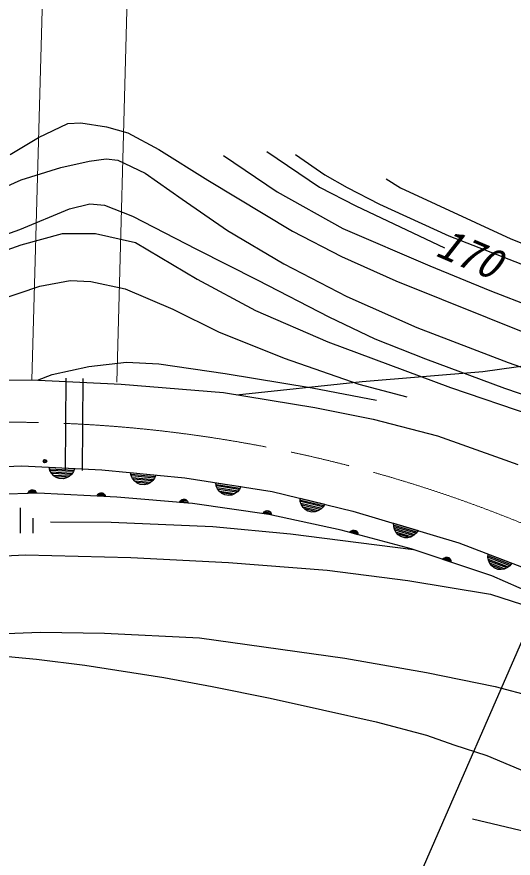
# Model space of a CAD drawing. Units: millimetres, scale not verified. Extents: x 40000 to 680000, y 20000 to 380000.
# Drawn here: x 393152 to 422380, y 290118 to 339630 of the extents above; entities that cross this region are included whole.
import ezdxf
from ezdxf.enums import TextEntityAlignment as Align

# ---------------------------------------------------------------- set-up
doc = ezdxf.new("R2010")
doc.units = ezdxf.units.MM
doc.header["$LTSCALE"] = 1000
doc.linetypes.add('CHAIN', pattern=[18.5, 12, -1.5, 3.5, -1.5])
for name, color, linetype, lineweight in [('M-BGD', 7, 'Continuous', 25), ('M-BMK', 2, 'CHAIN', 13), ('M-STR-HTXT', 7, 'Continuous', 13)]:
    doc.layers.add(name, color=color, linetype=linetype, lineweight=lineweight)
doc.styles.add('ＭＳ ゴシック', font='')
doc.styles.get('ＭＳ ゴシック').set_extended_font_data('MS Gothic')

msp = doc.modelspace()

# ---------------------------------------------------------------- linework, layer by layer
at = {"layer": 'M-BGD'}
for p, q in [((394435, 332523), (396161, 333354)), ((396161, 333354), (396916, 333395)), ((396916, 333395), (398438, 333165)), ((398438, 333165), (399691, 332807)), ((399691, 332807), (401520, 331823)), ((392760, 331538), (394435, 332523)), ((401520, 331823), (404401, 330020)), ((397414, 331136), (398421, 331264)), ((398421, 331264), (399108, 331200)), ((405328, 331478), (408481, 329324)), ((407880, 331707), (410973, 329603)), ((409570, 331532), (411293, 330328)), ((393418, 330033), (395752, 330768)), ((395752, 330768), (397414, 331136)), ((399108, 331200), (400706, 330433)), ((400706, 330433), (402896, 328898)), ((411293, 330328), (412604, 329579)), ((391149, 329038), (393418, 330033)), ((404401, 330020), (409383, 327026)), ((414904, 330091), (415747, 329560)), ((408481, 329324), (412352, 327170)), ((410973, 329603), (413121, 328505)), ((412604, 329579), (414508, 328611)), ((415747, 329560), (422240, 326563)), ((402896, 328898), (405551, 327060)), ((393338, 327123), (396260, 328322)), ((396260, 328322), (397458, 328622)), ((397458, 328622), (398308, 328547)), ((398308, 328547), (399970, 327901)), ((413121, 328505), (418341, 326032)), ((414508, 328611), (418598, 326738)), ((399970, 327901), (403741, 325953)), ((388843, 325475), (393338, 327123)), ((393404, 326205), (395843, 326888)), ((395843, 326888), (397794, 326888)), ((397794, 326888), (400135, 326351)), ((405551, 327060), (408868, 325102)), ((409383, 327026), (412264, 325530)), ((412352, 327170), (417472, 324985)), ((400135, 326351), (403770, 324190)), ((418598, 326738), (429336, 322555)), ((422240, 326563), (428827, 324004)), ((389502, 324839), (393404, 326205)), ((403741, 325953), (407337, 324130)), ((412264, 325530), (415461, 324098)), ((408868, 325102), (412593, 323178)), ((417472, 324985), (420999, 323518)), ((394510, 323774), (396289, 324117)), ((396289, 324117), (397507, 324055)), ((397507, 324055), (399536, 323618)), ((403770, 324190), (407211, 322340)), ((407337, 324130), (411520, 321975)), ((415461, 324098), (420845, 321929)), ((391825, 322869), (394510, 323774)), ((399536, 323618), (402332, 322428)), ((420999, 323518), (426867, 321278)), ((412593, 323178), (416708, 321339)), ((402332, 322428), (405024, 321101)), ((407211, 322340), (411465, 320506)), ((411520, 321975), (414242, 320676)), ((420845, 321929), (426217, 319782)), ((416708, 321339), (422091, 319297)), ((405024, 321101), (408887, 319541)), ((411465, 320506), (418684, 317814)), ((414242, 320676), (417214, 319503)), ((408887, 319541), (413297, 318019)), ((417214, 319503), (421869, 317777)), ((420594, 318753), (425199, 319417)), ((395236, 318575), (397394, 319055)), ((397394, 319055), (399612, 319314)), ((399612, 319314), (401510, 319214)), ((401510, 319214), (405426, 318635)), ((422091, 319297), (425508, 318078)), ((394379, 318253), (395236, 318575)), ((405426, 318635), (410550, 317795)), ((413493, 318168), (420594, 318753)), ((389101, 318196), (394023, 318270)), ((394023, 318270), (399302, 318020)), ((396040, 318357), (395995, 312946)), ((397040, 318349), (396995, 312938)), ((399302, 318020), (405325, 317519)), ((406089, 317394), (413493, 318168)), ((413297, 318019), (416111, 317274)), ((405325, 317519), (410705, 316643)), ((410550, 317795), (414328, 317079)), ((418684, 317814), (427594, 314773)), ((421869, 317777), (427831, 315748)), ((410705, 316643), (414126, 315944)), ((414126, 315944), (417929, 314968)), ((417929, 314968), (421606, 313667)), ((421606, 313667), (422657, 313292)), ((390982, 313122), (393451, 313197)), ((393451, 313197), (398156, 312971)), ((395106, 312937), (395055, 313120)), ((395055, 313120), (396553, 313048)), ((395189, 312783), (395106, 312937)), ((395110, 313027), (396489, 312961)), ((396455, 312873), (395136, 312936)), ((396553, 313048), (396485, 312871)), ((398156, 312971), (403037, 312496)), ((395162, 312844), (396420, 312784)), ((395331, 312626), (395189, 312783)), ((396326, 312698), (395247, 312750)), ((395477, 312529), (395331, 312626)), ((395333, 312656), (396232, 312613)), ((395654, 312460), (395477, 312529)), ((396078, 312530), (395478, 312559)), ((395894, 312449), (395654, 312460)), ((396076, 312500), (395894, 312449)), ((396230, 312583), (396076, 312500)), ((396387, 312726), (396230, 312583)), ((396485, 312871), (396387, 312726)), ((399892, 312621), (399850, 312806)), ((399850, 312806), (401343, 312661)), ((399967, 312463), (399892, 312621)), ((399901, 312711), (401275, 312577)), ((401236, 312490), (399922, 312618)), ((399943, 312526), (401197, 312404)), ((400102, 312299), (399967, 312463)), ((401099, 312323), (400024, 312428)), ((401266, 312487), (401162, 312347)), ((401343, 312661), (401266, 312487)), ((403037, 312496), (408181, 311697)), ((400243, 312195), (400102, 312299)), ((400105, 312329), (401001, 312242)), ((400416, 312118), (400243, 312195)), ((400843, 312167), (400245, 312225)), ((400655, 312095), (400416, 312118)), ((400840, 312137), (400655, 312095)), ((400998, 312212), (400840, 312137)), ((401162, 312347), (400998, 312212)), ((404899, 312024), (404868, 312211)), ((404868, 312211), (406350, 311981)), ((404965, 311862), (404899, 312024)), ((404913, 312113), (406277, 311901)), ((406234, 311817), (404929, 312020)), ((406350, 311981), (406263, 311813)), ((394393, 311594), (389939, 311444)), ((393812, 311574), (393830, 311635)), ((394312, 311591), (393812, 311574)), ((393830, 311635), (393859, 311686)), ((393831, 311615), (394291, 311630)), ((394269, 311670), (393850, 311656)), ((393859, 311686), (393907, 311738)), ((393878, 311697), (394238, 311709)), ((393907, 311738), (393956, 311769)), ((394197, 311747), (393917, 311738)), ((393956, 311769), (394015, 311791)), ((393976, 311770), (394136, 311775)), ((394015, 311791), (394095, 311794)), ((394095, 311794), (394156, 311776)), ((394156, 311776), (394207, 311748)), ((394207, 311748), (394258, 311699)), ((394258, 311699), (394290, 311650)), ((394290, 311650), (394312, 311591)), ((399046, 311369), (394393, 311594)), ((397878, 311425), (397901, 311484)), ((397900, 311464), (398359, 311442)), ((397901, 311484), (397933, 311533)), ((398341, 311483), (397922, 311503)), ((397933, 311533), (397986, 311580)), ((397954, 311542), (398313, 311524)), ((397986, 311580), (398037, 311608)), ((398275, 311566), (397996, 311580)), ((398037, 311608), (398098, 311625)), ((398057, 311607), (398217, 311599)), ((398098, 311625), (398178, 311621)), ((398178, 311621), (398237, 311598)), ((398237, 311598), (398285, 311566)), ((398285, 311566), (398333, 311513)), ((398333, 311513), (398360, 311462)), ((398360, 311462), (398378, 311401)), ((404945, 311926), (406190, 311733)), ((405091, 311691), (404965, 311862)), ((406087, 311658), (405020, 311823)), ((405225, 311579), (405091, 311691)), ((405095, 311721), (405985, 311583)), ((405394, 311492), (405225, 311579)), ((405823, 311517), (405230, 311609)), ((405631, 311455), (405394, 311492)), ((405818, 311487), (405631, 311455)), ((405980, 311553), (405818, 311487)), ((406151, 311678), (405980, 311553)), ((406263, 311813), (406151, 311678)), ((408181, 311697), (412936, 310546)), ((398378, 311401), (397878, 311425)), ((403492, 310993), (399046, 311369)), ((402737, 311057), (402762, 311115)), ((403235, 311015), (402737, 311057)), ((402760, 311095), (403219, 311057)), ((402762, 311115), (402796, 311163)), ((403202, 311098), (402784, 311133)), ((402796, 311163), (402850, 311208)), ((402817, 311171), (403176, 311141)), ((402850, 311208), (402903, 311234)), ((403139, 311184), (402860, 311207)), ((402903, 311234), (402964, 311249)), ((402923, 311232), (403082, 311219)), ((402964, 311249), (403044, 311242)), ((403044, 311242), (403102, 311217)), ((403102, 311217), (403149, 311183)), ((403149, 311183), (403195, 311129)), ((403195, 311129), (403221, 311077)), ((403221, 311077), (403235, 311015)), ((407995, 310343), (403492, 310993)), ((409846, 311109), (409830, 311298)), ((409830, 311298), (411288, 310945)), ((409898, 310942), (409846, 311109)), ((409867, 311196), (411208, 310871)), ((411158, 310791), (409875, 311102)), ((409883, 311007), (411108, 310710)), ((410008, 310761), (409898, 310942)), ((411288, 310945), (411187, 310784)), ((393342, 310736), (393342, 309236)), ((407656, 310392), (407684, 310449)), ((407684, 310449), (407721, 310494)), ((408122, 310405), (407707, 310466)), ((407721, 310494), (407777, 310536)), ((407742, 310501), (408098, 310449)), ((407777, 310536), (407831, 310559)), ((408064, 310495), (407787, 310535)), ((407831, 310559), (407893, 310570)), ((407851, 310556), (408009, 310533)), ((407893, 310570), (407973, 310558)), ((407973, 310558), (408029, 310530)), ((408029, 310530), (408074, 310493)), ((408074, 310493), (408117, 310437)), ((410999, 310644), (409949, 310898)), ((410133, 310638), (410008, 310761)), ((410016, 310790), (410890, 310578)), ((410294, 310537), (410133, 310638)), ((410723, 310526), (410140, 310667)), ((410527, 310481), (410294, 310537)), ((410716, 310497), (410527, 310481)), ((410883, 310549), (410716, 310497)), ((411064, 310659), (410883, 310549)), ((411187, 310784), (411064, 310659)), ((412936, 310546), (419184, 308670)), ((394092, 310136), (394092, 309236)), ((408150, 310321), (407656, 310392)), ((407681, 310429), (408136, 310363)), ((412244, 309419), (407995, 310343)), ((408117, 310437), (408139, 310383)), ((408139, 310383), (408150, 310321)), ((395128, 309906), (398708, 309886)), ((398708, 309886), (404702, 309636)), ((404702, 309636), (409265, 309199)), ((415348, 309634), (415342, 309823)), ((415342, 309823), (416779, 309392)), ((415391, 309464), (415348, 309634)), ((415373, 309720), (416695, 309323)), ((416641, 309245), (415376, 309625)), ((415379, 309530), (416586, 309168)), ((415491, 309277), (415391, 309464)), ((409265, 309199), (413266, 308698)), ((416373, 308318), (412244, 309419)), ((412762, 309281), (412797, 309334)), ((413245, 309152), (412762, 309281)), ((412792, 309315), (413236, 309196)), ((412797, 309334), (412839, 309374)), ((413227, 309240), (412821, 309348)), ((412839, 309374), (412900, 309410)), ((412860, 309379), (413208, 309286)), ((412900, 309410), (412956, 309426)), ((413180, 309335), (412909, 309407)), ((412956, 309426), (413019, 309430)), ((412975, 309421), (413130, 309380)), ((413019, 309430), (413096, 309409)), ((413096, 309409), (413149, 309375)), ((413149, 309375), (413190, 309333)), ((413190, 309333), (413225, 309271)), ((413225, 309271), (413241, 309215)), ((413241, 309215), (413245, 309152)), ((416474, 309107), (415439, 309418)), ((415609, 309148), (415491, 309277)), ((415500, 309306), (416362, 309047)), ((415764, 309039), (415609, 309148)), ((416192, 309004), (415618, 309177)), ((415994, 308970), (415764, 309039)), ((416184, 308975), (415994, 308970)), ((416353, 309018), (416184, 308975)), ((416540, 309119), (416353, 309018)), ((416669, 309237), (416540, 309119)), ((416779, 309392), (416669, 309237)), ((413266, 308698), (416508, 308282)), ((425432, 308739), (413499, 281384)), ((419184, 308670), (424014, 306818)), ((421126, 306742), (416373, 308318)), ((420890, 307823), (420899, 308012)), ((420899, 308012), (422300, 307475)), ((386286, 307661), (393660, 307961)), ((393660, 307961), (399862, 307814)), ((399862, 307814), (405625, 307521)), ((405625, 307521), (411431, 307066)), ((418242, 307698), (418280, 307749)), ((418717, 307541), (418242, 307698)), ((418274, 307730), (418711, 307585)), ((418280, 307749), (418324, 307787)), ((418704, 307629), (418305, 307762)), ((418324, 307787), (418388, 307819)), ((418346, 307790), (418688, 307677)), ((418388, 307819), (418444, 307831)), ((418663, 307727), (418397, 307816)), ((418444, 307831), (418508, 307832)), ((418463, 307825), (418615, 307775)), ((418508, 307832), (418584, 307806)), ((418584, 307806), (418634, 307769)), ((418634, 307769), (418672, 307724)), ((418672, 307724), (418704, 307661)), ((418704, 307661), (418717, 307604)), ((418717, 307604), (418717, 307541)), ((420921, 307650), (420890, 307823)), ((420914, 307717), (422091, 307266)), ((422151, 307339), (420918, 307812)), ((421007, 307456), (420921, 307650)), ((420923, 307907), (422211, 307412)), ((421975, 307214), (420966, 307601)), ((421018, 307484), (421858, 307162)), ((422300, 307475), (422179, 307328)), ((411431, 307066), (416171, 306466)), ((421115, 307319), (421007, 307456)), ((421262, 307198), (421115, 307319)), ((421686, 307132), (421126, 307347)), ((421486, 307112), (421262, 307198)), ((421675, 307104), (421486, 307112)), ((421848, 307134), (421675, 307104)), ((422041, 307221), (421848, 307134)), ((422179, 307328), (422041, 307221)), ((426274, 304453), (421126, 306742)), ((416171, 306466), (421042, 305648)), ((421042, 305648), (424418, 304554)), ((386463, 303095), (394546, 303413)), ((394546, 303413), (398324, 303351)), ((398324, 303351), (403912, 303076)), ((403912, 303076), (412466, 301890)), ((391311, 302115), (394308, 301835)), ((394308, 301835), (397166, 301475)), ((412466, 301890), (417278, 301050)), ((397166, 301475), (401811, 300753)), ((417278, 301050), (421325, 300226)), ((401811, 300753), (404648, 300213)), ((404648, 300213), (408075, 299534)), ((421325, 300226), (424072, 299476)), ((408075, 299534), (411152, 298855)), ((411152, 298855), (414309, 298135)), ((414309, 298135), (417280, 297354)), ((417280, 297354), (418878, 296794)), ((418878, 296794), (420836, 296155)), ((420836, 296155), (423753, 294936)), ((419994, 292428), (424546, 291354))]:
    msp.add_line(p, q, dxfattribs=at)
for radius in [104, 50]:
    msp.add_circle((394811, 313484), radius, dxfattribs=at)
at = {"layer": 'M-BMK'}
msp.add_arc((392624, 235760), 80014, 65.79386, 99.90958, dxfattribs=at)
at = {"layer": 'M-STR-HTXT'}
for p, q in [((394045, 318269), (394761, 344507)), ((399043, 318133), (399759, 344370))]:
    msp.add_line(p, q, dxfattribs=at)

# ---------------------------------------------------------------- texts
at = {"layer": 'M-BGD', "style": 'ＭＳ ゴシック', "oblique": 15}
msp.add_text('170', height=1833, rotation=336.9, dxfattribs=at).set_placement((417501, 325101), align=Align.BOTTOM_LEFT)

doc.saveas('drawing.dxf')
